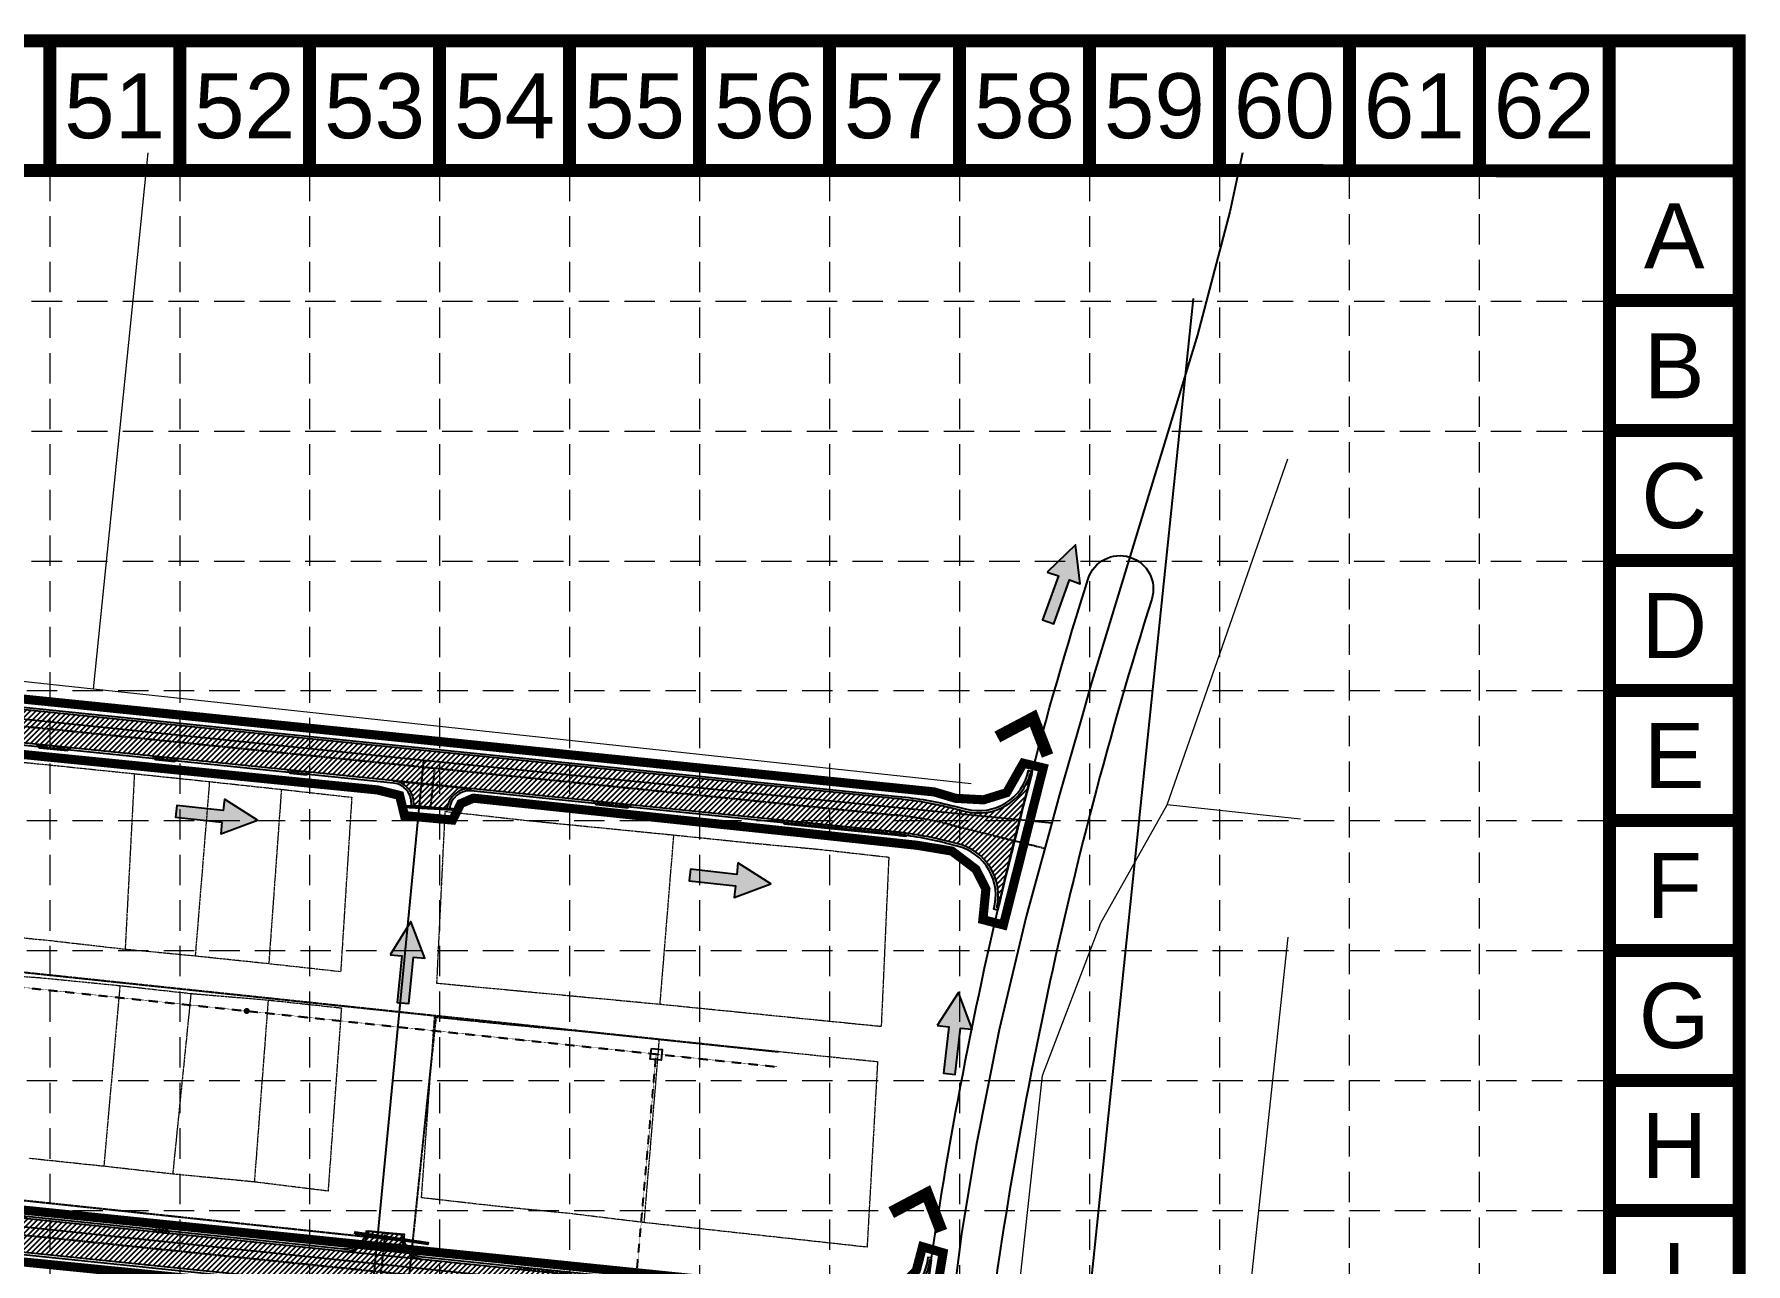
# Model space of a CAD drawing. Extents: x 332488 to 337969, y 579146 to 583084.
# Drawn here: x 336843 to 337969, y 581765 to 582574 of the extents above; entities that cross this region are included whole.
import ezdxf
from ezdxf.enums import TextEntityAlignment as Align

# ---------------------------------------------------------------- set-up
doc = ezdxf.new("R2010")
doc.units = 0
doc.header["$MEASUREMENT"] = 0
for name, pattern in [('CENTER2', [1.125, 0.75, -0.125, 0.125, -0.125]), ('DASHED', [0.75, 0.5, -0.25]), ('HIDDEN', [0.375, 0.25, -0.125]), ('PHANTOM', [2.5, 1.25, -0.25, 0.25, -0.25, 0.25, -0.25])]:
    doc.linetypes.add(name, pattern=pattern)
doc.layers.get('0').update_dxf_attribs({"color": 6})
for name, color, linetype in [('ARROWS', 252, 'Continuous'), ('BASE', 7, 'Continuous'), ('E-CULVERT', 1, 'Continuous'), ('E-PVMT-FM156', 7, 'Continuous'), ('E-SanitarySewer', 2, 'HIDDEN'), ('E-WATER', 2, 'DASHED'), ('GRID', 254, 'HIDDEN'), ('LIMITS OF DISTURBANCE', 1, 'PHANTOM'), ('P-CULVERT', 2, 'Continuous'), ('P-DRIVEWAY TRANSITION', 2, 'Continuous'), ('P-DRIVEWAY TRANSITION-H', 6, 'Continuous'), ('P-PVMT', 2, 'Continuous'), ('P-PVMT-H-7th', 6, 'Continuous'), ('P-PVMT-H-8th', 6, 'Continuous'), ('parcel', 8, 'Continuous'), ('ROADS', 5, 'Continuous'), ('SILT FENCE', 200, 'Continuous'), ('subdiv', 6, 'PHANTOM')]:
    doc.layers.add(name, color=color, linetype=linetype)
doc.layers.add('QUANTITIES', color=4, linetype='Continuous', plot=False)
doc.styles.get("Standard").update_dxf_attribs({"font": 'ARIAL.TTF'})
pattern_1 = [(45.093067, (333744.6353, 581923.8885), (-1.327977, 1.3236699), []), (135.093067, (333744.6353, 581923.8885), (-1.3236699, -1.327977), [])]

# ---------------------------------------------------------------- blocks, each defined once
blk = doc.blocks.new('A$C796B4345')
at = {"layer": 'SILT FENCE', "color": 200, "linetype": 'DASHED', "ltscale": 80, "const_width": 8, "flags": 128}
blk.add_lwpolyline([(38.2, 22.7), (20.7, 2.7), (3, 22.3)], dxfattribs=at)
blk = doc.blocks.new('arrow')
blk.add_lwpolyline([(-67, -25.4), (-59.3, -25.4), (-59.6, -56.1), (-51.9, -56.2), (-51.6, -25.5), (-44, -25.5), (-55.3, -2.4), (-67, -25.4)], close=True)
at = {"color": 254}
for points in [[(-44, -25.5), (-67, -25.4), (-55.3, -2.4), (-67, -25.4)], [(-59.6, -56.1), (-51.9, -56.2), (-59.3, -25.4), (-51.6, -25.5)]]:
    blk.add_solid(points, dxfattribs=at)

msp = doc.modelspace()

# ---------------------------------------------------------------- hatches: boundary and pattern name
at = {"layer": 'P-DRIVEWAY TRANSITION-H'}
h = msp.add_hatch(dxfattribs=at)
h.set_pattern_fill('NET', color=253, scale=15, angle=45, style=0)
h.set_pattern_definition(pattern_1)
h.paths.add_polyline_path([(336754.1, 582138.2), (336752.3, 582140.4), (336736.1, 582142.1), (336733.9, 582140.3)])
h.paths.add_polyline_path([(336844.7, 582106.9), (336846.5, 582104.7), (336864.8, 582102.8), (336867, 582104.6)])
h.paths.add_polyline_path([(336921, 582099.1), (336922.8, 582096.9), (336935.6, 582095.6), (336937.8, 582097.4)])
h.paths.add_polyline_path([(337009.7, 582090.1), (337011.4, 582087.9), (337022.3, 582086.8), (337024.5, 582088.6)])
h.paths.add_polyline_path([(337210.8, 582069.6), (337212.6, 582067.4), (337233.5, 582065.2), (337235.7, 582067)])
edge = h.paths.add_edge_path()
edge.add_line((337334.8, 582056.9), (337336.5, 582054.7))
edge.add_line((337336.5, 582054.7), (337408.9, 582047.4))
edge.add_arc((337384.8, 581811.6), 237, 82.2982, 84.179, ccw=False)
edge.add_line((337416.6, 582046.4), (337418.7, 582048.2))
edge.add_line((337418.7, 582048.2), (337334.8, 582056.9))
h = msp.add_hatch(dxfattribs=at)
h.set_pattern_fill('NET', color=253, scale=15, angle=45, style=0)
h.set_pattern_definition(pattern_1)
h.paths.add_polyline_path([(336741.7, 581804.6), (336743.9, 581806.4), (336754.9, 581805.3), (336756.6, 581803.1)])
h.paths.add_polyline_path([(336822.1, 581796.4), (336824.4, 581798.2), (336837.6, 581796.8), (336839.4, 581794.6)])
h.paths.add_polyline_path([(336921.1, 581786.2), (336923.4, 581788), (336930.6, 581787.2), (336932.4, 581785)])
h.paths.add_polyline_path([(337159.6, 581761.7), (337161.8, 581763.5), (337386.6, 581740.3), (337388.3, 581738.1)])
at = {"layer": 'P-PVMT-H-7th'}
h = msp.add_hatch(dxfattribs=at)
h.set_pattern_fill('ANSI31', color=253, scale=20, style=0)
edge = h.paths.add_edge_path()
edge.add_line((335825.9, 581825.7), (335834.5, 581805.5))
edge.add_arc((336066.3, 581264), 589, 83.8628, 113.1695, ccw=False)
edge.add_line((336129.2, 581849.6), (336610.6, 581796))
edge.add_line((336610.6, 581796), (337388.9, 581716))
edge.add_arc((337385.3, 581681.2), 35, -7.6244, 84.1281, ccw=False)
edge.add_line((337420, 581676.5), (337421, 581676.4))
edge.add_line((337421, 581676.4), (337433.2, 581767.6))
edge.add_line((337433.2, 581767.6), (337432.2, 581767.7))
edge.add_arc((337397.5, 581772.4), 35, 264.1281, 352.3756, ccw=False)
edge.add_line((337393.9, 581737.6), (336612.9, 581817.9))
edge.add_line((336612.9, 581817.9), (336131.6, 581871.5))
edge.add_arc((336066.3, 581264), 611, 83.8589, 113.1695)
edge = h.paths.add_edge_path()
edge.add_line((334950.5, 581734.4), (334951.9, 581756.4))
edge.add_arc((335064.2, 583550.5), 1797.6, 264.1889, 266.4182, ccw=False)
edge.add_arc((334909.7, 582096.8), 335.8, 255.934, 265.29, ccw=False)
edge.add_line((334828.1, 581771), (334779.5, 581782.2))
edge.add_arc((334736.6, 581596.1), 191, 77.025, 90.0931)
edge.add_line((334736.3, 581787.1), (332764.6, 581783.9))
edge.add_line((332764.6, 581783.9), (332764.6, 581761.9))
edge.add_line((332764.6, 581761.9), (334736.4, 581765.1))
edge.add_arc((334736.6, 581596.1), 169, 77.025, 90.0931, ccw=False)
edge.add_line((334774.6, 581760.8), (334823, 581749.6))
edge.add_arc((334920.5, 582162.1), 423.8, 256.7003, 264.5041)
edge.add_arc((335064.2, 583550.5), 1819.6, 264.1889, 266.4182)
h = msp.add_hatch(dxfattribs=at)
h.set_pattern_fill('ANSI31', color=9, scale=20, style=0)
h.set_pattern_definition([(45.09307, (333744.6353, 581923.8885), (-1.770636, 1.7648932), [])])
edge = h.paths.add_edge_path()
edge.add_line((337098.3, 581768), (337046.5, 581773.3))
edge.add_arc((337048.1, 581788.2), 15, 264.1281, 353.7482)
edge.add_line((337063, 581786.6), (337084.9, 581784.5))
edge.add_arc((337099.8, 581782.9), 15, 173.7482, 264.1281)
edge = h.paths.add_edge_path()
edge.add_line((337079.2, 581732.8), (337057.3, 581734.9))
edge.add_arc((337042.4, 581736.5), 15, 353.7482, 444.1281)
edge.add_line((337044, 581751.4), (337095.7, 581746.1))
edge.add_arc((337094.2, 581731.2), 15, 84.1281, 173.7482)
at = {"layer": 'P-PVMT-H-8th'}
h = msp.add_hatch(dxfattribs=at)
h.set_pattern_fill('ANSI31', color=253, scale=20, style=0)
edge = h.paths.add_edge_path()
edge.add_line((336059, 582170.1), (336058.5, 582222.5))
edge.add_line((336058.5, 582222.5), (336059.5, 582222.4))
edge.add_arc((336074.5, 582222.6), 15, 180.6243, 264.179)
edge.add_line((336072.9, 582207.7), (337411.3, 582071.2))
edge.add_arc((337384.8, 581811.6), 261, 75.968, 84.179, ccw=False)
edge.add_line((337448.1, 582064.8), (337455.9, 582062.8))
edge.add_arc((337464.4, 582096.8), 35, 255.968, 345.2298)
edge.add_line((337498.3, 582087.9), (337499.2, 582087.6))
edge.add_arc((340916.7, 581186.6), 3534.2, 165.2298, 166.7063)
edge.add_line((337477.2, 581999.3), (337476.2, 581999.5))
edge.add_arc((337442.1, 582007.5), 35, 346.7063, 435.968)
edge.add_line((337450.6, 582041.5), (337442.8, 582043.4))
edge.add_arc((337384.8, 581811.6), 239, 75.968, 84.179)
edge.add_line((337409.1, 582049.3), (336076.6, 582185.2))
edge.add_arc((336075, 582170.3), 15, 84.179, 180.6243)
edge.add_line((336060, 582170.1), (336059, 582170.1))
h = msp.add_hatch(dxfattribs=at)
h.set_pattern_fill('ANSI31', color=9, scale=20, style=0)
h.set_pattern_definition([(45.09307, (334466.378, 581850.3096), (-1.770636, 1.7648932), [])])
edge = h.paths.add_edge_path()
edge.add_line((337114.5, 582064.4), (337092.6, 582066.4))
edge.add_arc((337077.7, 582068), 15, 353.8197, 444.1995)
edge.add_line((337079.2, 582083), (337130.9, 582077.7))
edge.add_arc((337129.4, 582062.8), 15, 84.1995, 173.8197)

# ---------------------------------------------------------------- linework, layer by layer
at = {"layer": 'BASE', "color": 9}
msp.add_line((337879.2, 582484.3), (337879.2, 579235.3), dxfattribs=at)
at = {"layer": 'BASE', "const_width": 8.55}
for points in [[(332492.7, 579149.8), (337964.7, 579149.8), (337964.7, 582569.8), (332492.7, 582569.8)], [(332578, 579235.3), (337879.4, 579235.1), (337879.3, 582484.3), (332579.1, 582484.4)]]:
    msp.add_lwpolyline(points, close=True, dxfattribs=at)
for points in [[(336853.2, 582484.3), (336853.2, 582569.8)], [(336938.7, 582484.3), (336938.7, 582569.8)], [(337024.2, 582484.3), (337024.2, 582569.8)], [(337109.7, 582484.3), (337109.7, 582569.8)], [(337195.2, 582484.3), (337195.2, 582569.8)], [(337280.7, 582484.3), (337280.7, 582569.8)], [(337366.2, 582484.3), (337366.2, 582569.8)], [(337451.7, 582484.3), (337451.7, 582569.8)], [(337537.2, 582484.3), (337537.2, 582569.8)], [(337622.7, 582484.3), (337622.7, 582569.8)], [(337708.2, 582484.3), (337708.2, 582569.8)], [(337793.7, 582484.3), (337793.7, 582569.8)], [(337879.2, 582484.3), (337879.2, 582569.8)], [(337964.7, 582484.3), (337964.7, 582569.8)], [(337964.7, 582484.3), (337879.2, 582484.3)], [(337964.7, 582398.8), (337879.2, 582398.8)], [(337964.7, 582313.3), (337879.2, 582313.3)], [(337964.7, 582227.8), (337879.2, 582227.8)], [(337964.7, 582142.3), (337879.2, 582142.3)], [(337964.7, 582056.8), (337879.2, 582056.8)], [(337964.7, 581971.3), (337879.2, 581971.3)], [(337964.7, 581885.8), (337879.2, 581885.8)], [(337964.7, 581800.3), (337879.2, 581800.3)]]:
    msp.add_lwpolyline(points, dxfattribs=at)
at = {"layer": 'DEFPOINTS', "color": 4}
msp.add_line((337319.3, 579650.7), (337605.7, 582400.2), dxfattribs=at)
at = {"layer": 'E-CULVERT', "color": 5, "flags": 128}
for points in [[(337090, 582066.4), (337117.9, 582064.7), (337117.8, 582063.5), (337090, 582065.2)], [(337060.1, 581785.3), (337096.2, 581780), (337096, 581778.7), (337059.9, 581784.1)]]:
    msp.add_lwpolyline(points, close=True, dxfattribs=at)
at = {"layer": 'E-PVMT-FM156', "flags": 128}
msp.add_lwpolyline([(337578.2, 582202.5, 0.048533), (337463.3, 581659.1), (337397.4, 581043.3), (337353.6, 581047.9), (337419.6, 581663.8, -0.048541), (337536.3, 582215.7, -1)], format="xyb", close=True, dxfattribs=at)
at = {"layer": 'E-SanitarySewer', "color": 33, "ltscale": 0.5}
msp.add_line((336032.3, 582031.6), (337331.5, 581894.8), dxfattribs=at)
at = {"layer": 'E-SanitarySewer', "color": 33, "linetype": 'Continuous', "ltscale": 0.5, "const_width": 2, "flags": 128}
msp.add_lwpolyline([(336981.8, 581931.5, 1), (336983.8, 581931.5, 1)], format="xyb", close=True, dxfattribs=at)
at = {"layer": 'E-SanitarySewer', "color": 33, "linetype": 'Continuous', "ltscale": 0.5, "flags": 128}
msp.add_lwpolyline([(337249, 581906.9), (337256.1, 581906.2), (337255.4, 581899.2), (337248.3, 581899.9)], close=True, dxfattribs=at)
at = {"layer": 'E-SanitarySewer', "color": 33, "ltscale": 0.5, "flags": 128}
msp.add_lwpolyline([(337084.3, 579723.9), (337243.3, 581276.3), (337245.8, 581341.7, 0.160254), (337212.6, 581457.4), (337252.2, 581903.2)], format="xyb", dxfattribs=at)
at = {"layer": 'E-WATER', "color": 120, "ltscale": 0.5}
for p, q in [((336042.3, 582040.6), (337332.6, 581904.7)), ((337057.2, 581442.7), (337107.5, 581928.4)), ((336370.1, 581856.3), (337092.1, 581779.8))]:
    msp.add_line(p, q, dxfattribs=at)
at = {"layer": 'GRID', "color": 252, "linetype": 'HIDDEN', "lineweight": 0, "ltscale": 80}
for p, q in [((336853.2, 582484.3), (336853.2, 579491.4)), ((336938.7, 582484.3), (336938.7, 579491.4)), ((337024.2, 582484.3), (337024.2, 579491.4)), ((337109.7, 582484.3), (337109.7, 579491.4)), ((337195.2, 582484.3), (337195.2, 579491.4)), ((337280.7, 582484.3), (337280.7, 579491.4)), ((337366.2, 582484.3), (337366.2, 579491.4)), ((337451.7, 582484.3), (337451.7, 579491.4)), ((337537.2, 582484.3), (337537.2, 579491.4)), ((337622.7, 582484.3), (337622.7, 579491.4)), ((337708, 582485.7), (337708, 579491.4)), ((337793.5, 582485.7), (337793.5, 579491.4)), ((332581.3, 582398.5), (337882.3, 582398.5)), ((332581.3, 582313), (337882.3, 582313)), ((332581.3, 582227.5), (337882.3, 582227.5)), ((332578.2, 582142.3), (337879.2, 582142.3)), ((332578.2, 582056.8), (337879.2, 582056.8)), ((332578.2, 581971.3), (337879.2, 581971.3)), ((332578.2, 581885.8), (337879.2, 581885.8)), ((332578.2, 581800.3), (337879.2, 581800.3))]:
    msp.add_line(p, q, dxfattribs=at)
at = {"layer": 'LIMITS OF DISTURBANCE', "color": 1, "linetype": 'DASHED', "ltscale": 80, "const_width": 6, "flags": 128}
msp.add_lwpolyline([(336564.3, 580791.3), (336567, 580807.8), (336582.2, 580814.9), (336611.8, 581096), (336600, 581107.5), (336602.4, 581142.2), (336618.2, 581153.3), (336647.2, 581435.9), (336641, 581443), (336339.9, 581474.4), (336327.5, 581460.5), (336288.6, 581463.1), (336278.5, 581481.1), (335878.7, 581518), (335865, 581515.8), (335855.8, 581496.5), (335820.6, 581499.1), (335828.7, 581590.5), (335867.6, 581584.6), (335870.2, 581568.3), (335884.3, 581560.2), (336291.5, 581516.1), (336306.7, 581529.1), (336331.2, 581526), (336343.3, 581510.3), (336639.4, 581479.4), (336648.2, 581485.4), (336684, 581772.5), (336680.9, 581778.2), (336669.8, 581783.3), (336370.7, 581814.8), (336363.9, 581798.7), (336329.4, 581803), (336322.6, 581820.6), (336143.4, 581841.9, 0.087639), (335924.5, 581829.4), (335891.8, 581818.1), (335886.9, 581804.9), (335850.8, 581789.6), (335830.1, 581797.4), (335815.6, 581828.4), (335866.3, 581847.7), (335948.1, 581873.9), (336020.1, 581882.5), (336035, 581902.5), (336087.4, 581900.8), (336107.5, 581884.4), (336320.5, 581862.3), (336342.3, 581875.5), (336368.4, 581872.2), (336387.4, 581853.4), (336678, 581819.3), (336685.5, 581822.4), (336688.2, 581830.2), (336717, 582102.4), (336712.2, 582110.6), (336679, 582116.8), (336077.7, 582178.6), (336069.5, 582175.7), (336065.8, 582164), (336053.7, 582163.7), (336052.8, 582227.9), (336070.9, 582227.6), (336069.8, 582216.8), (336077.2, 582214), (337435.1, 582075.6), (337449.2, 582071.4), (337467.5, 582070.4), (337482.7, 582075.1), (337493.7, 582094.5), (337506.8, 582091.4), (337480.6, 581988.1), (337467.1, 581991.6), (337469.1, 582011.8), (337462.5, 582024.7), (337446.7, 582036.7), (337423.8, 582040.5), (337346.1, 582048.9), (337131.9, 582071.5), (337123.6, 582067.9), (337118.2, 582057.1), (337086.6, 582060), (337083.4, 582073.3), (337069, 582076.9), (336762.1, 582107.6), (336753.5, 582096.7), (336724.9, 581824.7), (336727.3, 581814.4), (336746.9, 581809.6), (337396.4, 581743.2), (337410.1, 581747.1), (337423.3, 581760.8), (337427.4, 581776.4), (337440.9, 581772.4), (337423.6, 581667.5), (337411, 581669.6), (337409.9, 581691.5), (337401.8, 581702), (337385.3, 581708.7), (337369.4, 581713), (337094.9, 581739.1), (337084.7, 581734.8), (337082.7, 581725), (337081.4, 581715.8), (337050, 581720.8), (337049.8, 581738.7), (337043.9, 581746.5), (337015.4, 581748.5), (336730.2, 581776.9), (336720.3, 581775.1), (336717, 581765.5), (336689.6, 581486.4), (336691.4, 581475.1), (336698.4, 581471.8), (337016.1, 581440.8), (337022.6, 581446.2), (337026, 581454.2), (337060.1, 581450), (337063.5, 581438.5), (337088.4, 581433.5), (337350.3, 581406.4), (337364.9, 581429.1), (337382.9, 581429.7), (337388.3, 581435.8), (337401.6, 581435.4), (337388.8, 581328), (337378.2, 581331.3), (337370.1, 581347.8), (337350.9, 581352.5), (337336.3, 581375.6), (337214, 581387.2), (336698, 581437.9), (336687.7, 581437.3), (336684.1, 581423.4), (336656.9, 581152.8), (336668.9, 581129.4), (336665.6, 581097.3), (336647.5, 581081.9), (336622.2, 580812.5), (336634, 580798.3), (336632.1, 580783.7)], format="xyb", close=True, dxfattribs=at)
at = {"layer": 'P-CULVERT', "color": 5, "flags": 128}
for points in [[(337084, 582065.5), (337084, 582066.8), (337090, 582066.4), (337090, 582065.2)], [(337117.8, 582063.5), (337117.9, 582064.7), (337123.9, 582064.4), (337123.8, 582063.1)], [(337054, 581785), (337054.1, 581786.2), (337060.1, 581785.3), (337059.9, 581784.1)], [(337096, 581778.7), (337096.2, 581780), (337102.1, 581779.1), (337101.9, 581777.8)]]:
    msp.add_lwpolyline(points, close=True, dxfattribs=at)
at = {"layer": 'P-DRIVEWAY TRANSITION', "color": 7, "flags": 128}
for points in [[(336844.7, 582106.9), (336846.5, 582104.7), (336864.8, 582102.8), (336867, 582104.6)], [(336921, 582099.1), (336922.8, 582096.9), (336935.6, 582095.6), (336937.8, 582097.4)], [(337009.7, 582090.1), (337011.4, 582087.9), (337022.3, 582086.8), (337024.5, 582088.6)], [(337210.8, 582069.6), (337212.6, 582067.4), (337233.5, 582065.2), (337235.7, 582067)], [(336921.1, 581786.2), (336923.4, 581788), (336930.6, 581787.2), (336932.4, 581785)]]:
    msp.add_lwpolyline(points, close=True, dxfattribs=at)
msp.add_lwpolyline([(337334.8, 582056.9), (337336.5, 582054.7), (337408.9, 582047.4, -0.008207), (337416.6, 582046.4), (337418.7, 582048.2)], format="xyb", close=True, dxfattribs=at)
at = {"layer": 'P-PVMT', "color": 7, "linetype": 'CENTER2'}
for p, q in [((336052.2, 582198.7), (337410.2, 582060.3)), ((337106.4, 582091.3), (337103.6, 582065.4)), ((337445.4, 582054.1), (337508, 582038.5)), ((337073.9, 581785.6), (337068.3, 581733.9))]:
    msp.add_line(p, q, dxfattribs=at)
at = {"layer": 'P-PVMT', "color": 7, "flags": 128}
for points in [[(336059, 582170.1), (336058.5, 582222.5), (336059.5, 582222.4), (336059.5, 582222.4, 0.381637), (336072.9, 582207.7), (337411.3, 582071.2, -0.035843), (337448.1, 582064.8), (337455.9, 582062.8, 0.410445), (337498.3, 582087.9), (337499.2, 582087.6, 0.006442), (337477.2, 581999.3), (337476.2, 581999.5, 0.410445), (337450.6, 582041.5), (337442.8, 582043.4, 0.035843), (337409.1, 582049.3), (336076.6, 582185.2, 0.447559), (336060, 582170.1)], [(337114.5, 582064.4), (337092.6, 582066.4, 0.416156), (337079.2, 582083), (337130.9, 582077.7, 0.412273)], [(335834.5, 581805.5, -0.128576), (336129.2, 581849.6), (336610.6, 581796), (337388.9, 581716, -0.4232), (337420, 581676.5), (337421, 581676.4), (337433.2, 581767.6), (337432.2, 581767.7, -0.405283), (337393.9, 581737.6), (336612.9, 581817.9), (336131.6, 581871.5, 0.128593), (335825.9, 581825.7)], [(337098.3, 581768), (337046.5, 581773.3, 0.412273), (337063, 581786.6), (337084.9, 581784.5, 0.416156)]]:
    msp.add_lwpolyline(points, format="xyb", close=True, dxfattribs=at)
at = {"layer": 'P-PVMT', "color": 7, "linetype": 'CENTER2', "flags": 128}
msp.add_lwpolyline([(337447.1, 581721), (336611.7, 581807), (336130.4, 581860.5, 0.140125), (335805.4, 581804.3), (335750.5, 581777.8, -0.116053), (335560.5, 581735.6), (335041.7, 581742, -0.022255), (334881, 581751.2, -0.038248), (334825.6, 581760.3), (334777.1, 581771.5, 0.057082), (334736.3, 581776.1), (332688, 581772.8)], format="xyb", dxfattribs=at)
at = {"layer": 'P-PVMT', "color": 7, "linetype": 'CENTER2'}
msp.add_arc((337384.8, 581811.6), 250, 75.968, 84.179, dxfattribs=at)
at = {"layer": 'parcel', "lineweight": 0}
for p, q in [((336882.1, 582143.2), (336917.9, 582496.1)), ((337588.3, 582067.1), (337667.7, 582294.8)), ((336882.1, 582143.2), (336067.6, 582231.1)), ((337459.3, 582081), (336882.1, 582143.2)), ((337544.6, 581989.5), (337588.3, 582067.1)), ((337676, 582057.6), (337588.3, 582067.1)), ((337506.4, 581889.1), (337544.6, 581989.5)), ((337667.7, 581980.1), (337615.6, 581495.5)), ((337464.7, 581511.8), (337506.4, 581889.1))]:
    msp.add_line(p, q, dxfattribs=at)
at = {"layer": 'QUANTITIES', "flags": 128}
msp.add_lwpolyline([(336348.6, 582155.9), (336076.4, 582183.7, 0.482772), (336061.6, 582168.6), (336059.1, 582168.7), (336058.4, 582224), (336061, 582223.9, 0.412629), (336073.1, 582209.2), (337411.4, 582072.7, -0.035843), (337448.5, 582066.2), (337456.3, 582064.3, 0.42359), (337497.2, 582089.7), (337499.6, 582089.1, 0.006237), (337476.8, 581997.8), (337474.3, 581998.4, 0.42359), (337450.2, 582040), (337442.4, 582042, 0.035843), (337408.9, 582047.9), (337130.3, 582076.3, 0.406128), (337116.1, 582064.3), (337091, 582066.6, 0.418835), (337079.4, 582081.4), (336416, 582149.1)], format="xyb", close=True, dxfattribs=at)
for points in [[(337420.8, 581674.9), (337433.4, 581769.1), (337430.9, 581769.4, -0.418381), (337394.1, 581739.1), (337098.3, 581769.5, -0.420188), (337086.5, 581784.4), (337061.4, 581786.7, -0.413), (337046.8, 581774.8), (336613.1, 581819.4)], [(336610.4, 581794.5), (337044, 581749.9, -0.419089)], [(337098.3, 581768, -0.416155), (337084.9, 581784.5), (337063, 581786.6, -0.412273), (337046.5, 581773.3, -2.218631)]]:
    msp.add_lwpolyline(points, format="xyb", dxfattribs=at)
at = {"layer": 'ROADS', "color": 7}
for p, q in [((337637.9, 582496.1), (337629.5, 582457.3)), ((337629.5, 582457.3), (337608.2, 582376.2)), ((337608.2, 582376.2), (337538.2, 582146.1)), ((337538.2, 582146.1), (337532.2, 582124.8)), ((336739.3, 582133.5), (337099.2, 582096.5)), ((337532.2, 582124.8), (337517.6, 582074)), ((337099.2, 582096.5), (337067.1, 581765.3)), ((337099.2, 582096.5), (337512.4, 582055.2)), ((337517.6, 582074), (337512.4, 582055.2)), ((337512.4, 582055.2), (337495.5, 581993.7)), ((337495.5, 581993.7), (337477.9, 581919.2)), ((337477.9, 581919.2), (337462.6, 581843)), ((337462.6, 581843), (337453, 581784.8)), ((336708.4, 581803.1), (337067.1, 581765.3)), ((337453, 581784.8), (337445.4, 581725.8)), ((337067.1, 581765.3), (337034.1, 581427.5)), ((337067.1, 581765.3), (337445.4, 581725.8))]:
    msp.add_line(p, q, dxfattribs=at)
at = {"layer": 'subdiv', "color": 253, "lineweight": 0}
for p, q in [((336833.7, 582095.3), (336859.5, 582092.7)), ((336859.5, 582092.7), (336908.9, 582087.6)), ((336908.9, 582087.6), (336902.8, 581972)), ((336908.9, 582087.6), (336958.3, 582082.4)), ((336958.3, 582082.4), (336948.9, 581967.6)), ((336958.3, 582082.4), (337005.6, 582077.3)), ((337005.6, 582077.3), (336997.3, 581962.5)), ((337005.6, 582077.3), (337051.9, 582072.1)), ((337051.9, 582072.1), (337044.6, 581957.3)), ((337107.9, 581949.6), (337113.4, 582062.8)), ((337113.4, 582062.8), (337167.5, 582056.8)), ((337167.5, 582056.8), (337263.6, 582047.3)), ((337263.6, 582047.3), (337254.5, 581935.8)), ((337263.6, 582047.3), (337313, 582042.2)), ((337313, 582042.2), (337359.9, 582037.8)), ((337359.9, 582037.8), (337405.2, 582032.7)), ((337405.2, 582032.7), (337400.2, 581921.2)), ((336851.3, 581977.9), (336824.3, 581980.5)), ((336902.8, 581972), (336851.3, 581977.9)), ((336948.9, 581967.6), (336902.8, 581972)), ((336997.3, 581962.5), (336948.9, 581967.6)), ((336824.2, 581955.1), (336848.1, 581953.3)), ((336848.1, 581953.3), (336899.4, 581948.2)), ((337044.6, 581957.3), (336997.3, 581962.5)), ((336899.4, 581948.2), (336888.8, 581829.3)), ((336899.4, 581948.2), (336946.1, 581943)), ((336946.1, 581943), (336934.1, 581824.2)), ((336946.1, 581943), (336996.9, 581938.7)), ((337254.5, 581935.8), (337107.9, 581949.6)), ((336996.9, 581938.7), (336987.8, 581819)), ((336996.9, 581938.7), (337045.1, 581933.5)), ((337045.1, 581933.5), (337036.3, 581813)), ((337400.2, 581921.2), (337254.5, 581935.8)), ((337097.8, 581808.6), (337106.4, 581927.5)), ((337106.4, 581927.5), (337157.2, 581922.3)), ((337157.2, 581922.3), (337204.6, 581918)), ((337204.6, 581918), (337254.1, 581912.9)), ((337254.1, 581912.9), (337244.1, 581792.3)), ((337254.1, 581912.9), (337397.8, 581898.2)), ((337397.8, 581898.2), (337390.9, 581776.1)), ((336888.8, 581829.3), (336839.4, 581834.5)), ((336934.1, 581824.2), (336888.8, 581829.3)), ((336987.8, 581819), (336934.1, 581824.2)), ((337036.3, 581813), (336987.8, 581819)), ((337150.9, 581802.6), (337097.8, 581808.6)), ((337194.8, 581798.3), (337150.9, 581802.6)), ((337244.1, 581792.3), (337194.8, 581798.3)), ((337390.9, 581776.1), (337244.1, 581792.3))]:
    msp.add_line(p, q, dxfattribs=at)

# ---------------------------------------------------------------- block references
at = {"layer": 'ARROWS', "color": 200, "linetype": 'DASHED', "ltscale": 80}
for p, rotation in [((337581.1, 582222.3), 340.9054773031417), ((336986.6, 582001.7), 264.1230896478112), ((337324.4, 581959.8), 264.1230896478113), ((337146, 581988), 355.1617593615034), ((337506.4, 581940.2), 353.9930197646489)]:
    msp.add_blockref('arrow', p, dxfattribs=dict(at, rotation=rotation))
at = {"layer": 'SILT FENCE', "color": 200, "linetype": 'DASHED', "ltscale": 80}
for p, rotation in [((337520.4, 582119.3), 159.0482323053093), ((337450.6, 581806.4), 159.0482323053099)]:
    msp.add_blockref('A$C796B4345', p, dxfattribs=dict(at, rotation=rotation))

# ---------------------------------------------------------------- texts
at = {"layer": 'BASE'}
for s, height, p in [('52', 42.75, (336981.4, 582527)), ('53', 42.75, (337066.9, 582527)), ('56', 42.75, (337323.4, 582527)), ('58', 42.75, (337494.4, 582527)), ('59', 42.75, (337579.9, 582527)), ('60', 42.75, (337665.4, 582527)), ('61', 42.75, (337750.9, 582527)), ('62', 42.75, (337836.4, 582527)), ('51', 42.75, (336895.9, 582527)), ('54', 42.75, (337152.4, 582527)), ('55', 42.75, (337237.9, 582527)), ('57', 42.75, (337408.9, 582527)), ('A', 42.8, (337921.9, 582441.5)), ('B', 42.8, (337921.9, 582356)), ('C', 42.8, (337921.9, 582270.5)), ('D', 42.8, (337921.9, 582185)), ('E', 42.8, (337921.9, 582099.5)), ('F', 42.8, (337921.9, 582014)), ('G', 42.8, (337921.9, 581928.5)), ('H', 42.8, (337921.9, 581843)), ('I', 42.8, (337921.9, 581757.5))]:
    msp.add_text(s, height=height, dxfattribs=at).set_placement(p, align=Align.MIDDLE_CENTER)

doc.saveas('drawing.dxf')
